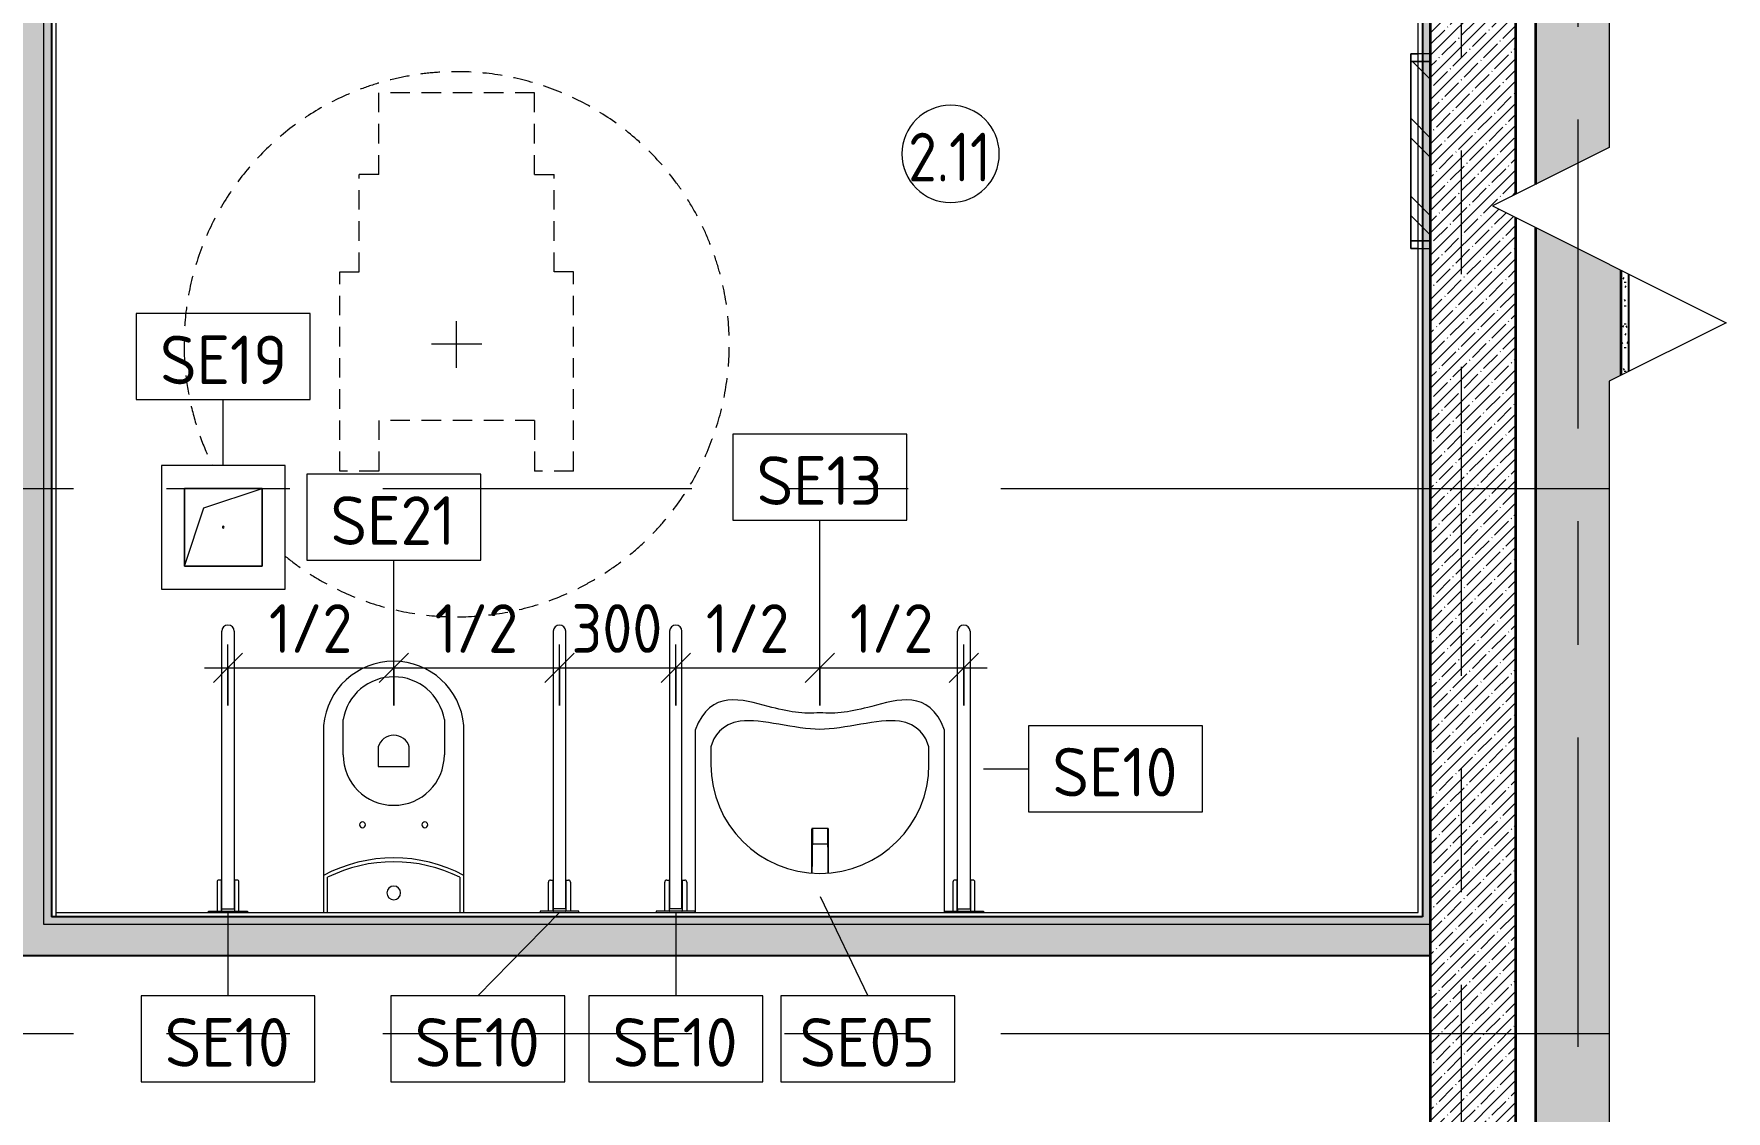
# Model space of a CAD drawing. Header units: millimetres. Extents: x 39815 to 261742, y -8553 to 29000.
# Drawn here: x 74114 to 78460, y 11801 to 14567 of the extents above; entities that cross this region are included whole.
import ezdxf

# ---------------------------------------------------------------- set-up
doc = ezdxf.new("R2010")
doc.units = ezdxf.units.MM
doc.linetypes.add('200_ШТРИХ__ш1_п0_6_', pattern=[80, 50, -30])
doc.linetypes.add('Осевая', pattern=[1587.5, 317.5, -238.125, 793.75, -238.125])
for name, color, linetype, lineweight, true_color in [('0-1', 7, 'Continuous', 9, 0x4994b4), ('A-DETL-GENF-1', 7, 'Continuous', 9, 0x4994b4), ('A-GENM-1', 7, 'Continuous', 9, 0x4994b4), ('A-WALL-1', 7, 'Continuous', 25, 0x3c3c3c), ('A-WALL-3', 7, 'Continuous', 35, 0x3c3c3c), ('A-WALL-FNSH-1', 7, 'Continuous', 15, 0x3c3c3c), ('I-FURN-3', 7, 'Continuous', 9, 0xffffff), ('P-SANR-FIXT-1', 7, 'Continuous', 15, 0x4994b4)]:
    doc.layers.add(name, color=color, linetype=linetype, lineweight=lineweight, true_color=true_color)
for name, color, linetype, lineweight in [('A-ANNO-DIMS', 7, 'Continuous', 9), ('A-ANNO-DIMS-50', 7, 'Continuous', 9), ('A-AREA-IDEN', 7, 'Continuous', 9), ('A-DETL-GENF', 7, 'Continuous', 9), ('A-GENM', 7, 'Continuous', 9), ('A-WALL-2', 7, 'Continuous', 9), ('I-FURN', 7, 'Continuous', 9), ('I-FURN-1', 7, '200_ШТРИХ__ш1_п0_6_', 15), ('I-FURN-2', 7, '200_ШТРИХ__ш1_п0_6_', 9), ('I-WALL', 7, 'Continuous', 9), ('P-SANR-FIXT-IDEN', 7, 'Continuous', 9), ('Оси', 7, 'Continuous', 9), ('Оси-2', 7, 'Осевая', 9)]:
    doc.layers.add(name, color=color, linetype=linetype, lineweight=lineweight)
doc.styles.add('GOST Common', font='GOST_Common.ttf', dxfattribs={"height": 125})
doc.styles.add('GOST Common_2', font='GOST_Common.ttf', dxfattribs={"width": 0.9, "height": 125})
doc.styles.add('ISOCPEUR', font='isocpeur.ttf', dxfattribs={"width": 0.9, "height": 125})
doc.dimstyles.new('ISO-2_5_0_9К_БОЛЬШОЙ', dxfattribs={"dimscale": 304.8, "dimtxt": 124.497647, "dimasz": 0.246063, "dimexe": 0.19685, "dimexo": 0.492126, "dimgap": 0, "dimtad": 1, "dimdec": 0, "dimrnd": 10, "dimzin": 0, "dimdsep": 46, "dimtxsty": 'ISOCPEUR', "dimblk1": 'OBLIQUE', "dimblk2": 'OBLIQUE', "dimsah": 1, "dimcen": 0.09, "dimdle": 0.19685, "dimazin": 0, "dimtfac": 1, "dimtdec": 4, "dimtix": 1, "dimtmove": 0, "dimatfit": 3, "dimfxl": 1, "dimtvp": 1, "dimtolj": 1, "dimtzin": 0, "dimarcsym": 2})
pattern_1 = [(45, (-6780.206, 0), (-28.51196, 28.51196), []), (45, (-6751.694, 0), (-28.51196, 28.51196), [50.403, -10.081, 1.676, -8.404])]
pattern_2 = [(135, (-6780.206, 0), (-37.717076, -37.717076), [53.34, -8.89, 1.778, -8.89]), (135, (-6780.206, 37.694), (-37.717076, -37.717076), []), (50, (-6780.206, 0), (63.763904, -5.57885), [6.667, -73.342]), (355, (-6780.206, 0), (-12.334876, 66.869514), [5.334, -58.674]), (100.451, (-6774.89, -0.465), (51.43036, 61.29098), [5.667, -62.332]), (46.184, (-6780.206, 17.78), (94.87722, -14.714836), [10.001, -110.014]), (96.636, (-6772.3, 16.55), (83.09115, 86.59931), [8.5, -93.497]), (351.184, (-6780.21, 17.78), (83.09204, 86.59928), [8.001, -88.011]), (21, (-6771.316, 13.335), (53.064487, -35.792726), [6.667, -73.342]), (326, (-6771.316, 13.335), (21.63066, 64.46546), [5.334, -58.674]), (71.451, (-6766.894, 10.35), (74.69646, 28.672367), [5.667, -62.332]), (37.5, (-6780.206, 0), (1.080413, 29.594271), [1.676, -56.286, 1.676, -57.887, -58.896]), (37.5, (-6780.206, 0), (1.080413, 29.594271), [-117.526, 1.676, -57.22]), (7.5, (-6780.206, 0), (23.386368, 35.063507), [1.676, -32.283, 1.676, -54.953, -22.447]), (7.5, (-6780.206, 0), (23.386368, 35.063507), [-90.589, 1.676, -20.771]), (327.5, (-6800.03, 0), (47.456567, -2.0054684), [1.676, -20.549, 1.676, -67.666, -92.011]), (327.5, (-6800.03, 0), (47.456567, -2.0054684), [-91.567, 1.676, -90.335]), (317.5, (-6808.92, 0), (51.844948, 8.89904), [1.676, -27.216, 1.676, -44.374, -65.341]), (317.5, (-6808.92, 0), (51.844948, 8.89904), [-74.943, 1.676, -63.665])]
pattern_3 = [(0, (-6780.206, 0), (60.96, 15.24), [5.029, -40.691, 5.029, -40.691, -243.84]), (0, (-6780.206, 0), (60.96, 15.24), [-91.44, 5.029, -86.411, 5.029, -40.691, -106.68]), (0, (-6780.206, 0), (60.96, 15.24), [-228.6, 5.029, -25.451, 5.029, -71.171]), (120, (-6757.346, 7.62), (-43.6782272, 45.1729086), [5.029, -40.691, 5.029, -40.691, -243.84]), (120, (-6757.346, 7.62), (-43.6782272, 45.1729086), [-91.44, 5.029, -86.411, 5.029, -40.691, -106.68]), (120, (-6757.346, 7.62), (-43.6782272, 45.1729086), [-228.6, 5.029, -25.451, 5.029, -71.171]), (240, (-6749.726, 38.1), (-17.2817728, -60.4129086), [5.029, -40.691, 5.029, -40.691, -243.84]), (240, (-6749.726, 38.1), (-17.2817728, -60.4129086), [-91.44, 5.029, -86.411, 5.029, -40.691, -106.68]), (240, (-6749.726, 38.1), (-17.2817728, -60.4129086), [-228.6, 5.029, -25.451, 5.029, -71.171])]

# ---------------------------------------------------------------- blocks, each defined once
blk = doc.blocks.new('FRT_2D_Символ _разворот МГН_1 - D1_4_Символ доступности разворота МГН _360__-V24-Фрагмент 2_9')
at = {"layer": 'I-FURN'}
for p, q in [((0, 60.4), (0, -59.6)), ((-65, 0), (65, 0))]:
    blk.add_line(p, q, dxfattribs=at)
at = {"layer": 'I-FURN-1'}
for p, q in [((-300, 325.4), (-300, -185.8)), ((-300, 325.4), (-200, 325.4)), ((-200, 195.4), (-200, 325.4)), ((200, 325.4), (300, 325.4)), ((200, 195.4), (200, 325.4)), ((300, 325.4), (300, -185.8)), ((-200, 195.4), (200, 195.4)), ((-300, -185.8), (-250, -185.8)), ((-250, -185.8), (-250, -435.8)), ((300, -185.8), (250, -185.8)), ((250, -185.8), (250, -435.8)), ((-200, -435.8), (-250, -435.8)), ((-200, -435.8), (-200, -645.8)), ((200, -435.8), (250, -435.8)), ((200, -435.8), (200, -645.8)), ((-200, -645.8), (200, -645.8))]:
    blk.add_line(p, q, dxfattribs=at)
at = {"layer": 'I-FURN-2'}
for start, end in [(50.8849, 360), (360, 26.4269)]:
    blk.add_arc((0, 0), 700, start, end, dxfattribs=at)
blk = doc.blocks.new('132_МГН_Поручень для унитаза_тип откидной - ПР 1Р-18619933-Фрагмент 2_9')
at = {"layer": 'A-GENM-1'}
for p, q in [((-50, -3), (-50, 0)), ((50, 0), (50, -3)), ((50, -3), (-50, -3)), ((-17, -3), (-28.2, -3)), ((-28.2, -3), (-28.2, -78)), ((-17, -83), (-17, -3)), ((-16.6, -8.9), (-16.6, -4.2)), ((-16, -9.5), (-16.6, -8.9)), ((-16, -722), (-16, -9.5)), ((16, -9.5), (-16, -9.5)), ((16, -9.5), (16.6, -8.9)), ((16, -9.5), (16, -722)), ((16.6, -8.9), (16.6, -4.2)), ((28.2, -3), (17, -3)), ((17, -3), (17, -83)), ((28.2, -78), (28.2, -3)), ((-23.2, -83), (-17, -83)), ((17, -83), (23.2, -83))]:
    blk.add_line(p, q, dxfattribs=at)
for centre, radius, start, end in [((-15.3, -4.2), 1.24, 90, 180), ((15.3, -4.2), 1.24, 0, 90), ((-23.2, -78), 5, 180, 270), ((23.2, -78), 5, 270, 360), ((0, -722), 16, 180, 270), ((0, -722), 16, 270, 360)]:
    blk.add_arc(centre, radius, start, end, dxfattribs=at)
blk = doc.blocks.new('132_МГН_Поручень для унитаза_тип откидной - ПР 1Р-18611699-Фрагмент 2_9')
at = {"layer": 'A-GENM-1'}
for p, q in [((-16, 722), (-16, 9.5)), ((16, 9.5), (16, 722)), ((-28.2, 3), (-28.2, 78)), ((-23.2, 83), (-17, 83)), ((-17, 83), (-17, 3)), ((17, 83), (23.2, 83)), ((17, 3), (17, 83)), ((28.2, 78), (28.2, 3)), ((-50, 3), (-50, 0)), ((50, 3), (-50, 3)), ((-17, 3), (-28.2, 3)), ((-16, 9.5), (-16.6, 8.9)), ((-16.6, 8.9), (-16.6, 4.2)), ((16, 9.5), (-16, 9.5)), ((16, 9.5), (16.6, 8.9)), ((16.6, 8.9), (16.6, 4.2)), ((28.2, 3), (17, 3)), ((50, 0), (50, 3))]:
    blk.add_line(p, q, dxfattribs=at)
for centre, radius, start, end in [((0, 722), 16, 90, 180), ((0, 722), 16, 0, 90), ((-23.2, 78), 5, 90, 180), ((23.2, 78), 5, 0, 90), ((-15.3, 4.2), 1.24, 180, 270), ((15.3, 4.2), 1.24, 270, 360)]:
    blk.add_arc(centre, radius, start, end, dxfattribs=at)
blk = doc.blocks.new('GM_Отверстие прямоугольное _в плите_ - Отверстие-21604341-Фрагмент 2_9')
at = {"layer": 'A-GENM'}
for p, q in [((-100, -100), (-100, 100)), ((-100, 100), (100, 100)), ((100, 100), (-100, 100)), ((-100, 100), (-100, -100)), ((-50, 50), (100, 100)), ((100, 100), (100, -100)), ((100, -100), (100, 100)), ((-100, -100), (-50, 50)), ((100, -100), (-100, -100)), ((-100, -100), (100, -100))]:
    blk.add_line(p, q, dxfattribs=at)
for start, end in [(360, 180), (180, 360)]:
    blk.add_arc((0, 0), 2.5, start, end, dxfattribs=at)
blk = doc.blocks.new('Зеркало обычное - 1_30-V30-Фрагмент 2_9')
at = {"layer": 'I-FURN-3'}
h = blk.add_hatch(dxfattribs=at)
h.set_pattern_fill('FP_14', color=256, style=0, pattern_type=2)
h.set_pattern_definition([(45, (50, 50), (-200, 0), [141.42, -141.42]), (45, (100, 50), (-200, 0), [70.71, -212.13]), (45, (50, 100), (-200, 0), [70.71, -212.13])])
h.paths.add_polyline_path([(230, 10), (230, 60), (-230, 60), (-230, 10)])
at = {"layer": 'I-FURN'}
for p, q in [((250, 60), (-250, 60)), ((-250, 60), (-250, 10)), ((230, 60), (-230, 60)), ((-230, 60), (-230, 10)), ((230, 60), (-230, 60)), ((-230, 10), (-230, 60)), ((230, 10), (230, 60)), ((230, 60), (230, 10)), ((250, 10), (250, 60)), ((-250, 10), (-250, 29)), ((-250, 10), (250, 10)), ((-230, 10), (-250, 10)), ((-230, 10), (-230, 29)), ((-230, 10), (-230, 29)), ((-230, 10), (230, 10)), ((230, 10), (-230, 10)), ((230, 10), (-230, 10)), ((-230, 10), (230, 10)), ((230, 10), (-230, 10)), ((230, 29), (230, 10)), ((230, 10), (230, 29)), ((250, 10), (230, 10)), ((250, 29), (250, 10))]:
    blk.add_line(p, q, dxfattribs=at)
blk = doc.blocks.new('WC Seat_2 with Cistern-Wall Based - SE21-33486978-Фрагмент 2_9')
at = {"layer": 'P-SANR-FIXT-1'}
for p, q in [((-55, 485.5), (-55, 100.5)), ((-5, 410.5), (-5, 500.5)), ((255, 500.5), (255, 410.5)), ((305, 100.5), (305, 485.5)), ((85, 430.5), (85, 380.5)), ((165, 380.5), (165, 430.5)), ((85, 380.5), (165, 380.5)), ((-55, 100.5), (-55, 5.5)), ((-45, 5.5), (-45, 95.6)), ((295, 95.6), (295, 5.5)), ((305, 5.5), (305, 100.5))]:
    blk.add_line(p, q, dxfattribs=at)
for centre, radius, start, end in [((125, 469.8), 180.7, 4.9791, 175.0209), ((125, 478.7), 131.8, 9.5273, 170.4727), ((125, 418.8), 41.7, 16.2602, 163.7398), ((125, 410.5), 130, 180, 360), ((45, 230.5), 7.5, 0, 180), ((45, 230.5), 7.5, 180, 360), ((205, 230.5), 7.5, 0, 180), ((205, 230.5), 7.5, 180, 360), ((125, -237), 382.5, 61.9275, 118.0725), ((125, -247), 382.5, 63.6122, 116.3878), ((125, 55.5), 17.5, 0, 180), ((125, 55.5), 17.5, 180, 360)]:
    blk.add_arc(centre, radius, start, end, dxfattribs=at)
blk = doc.blocks.new('смеситель для раковины - Default-30615600-Фрагмент 2_9')
at = {"layer": '0-1'}
for p, q in [((19.7, 151.6), (-19.8, 151.6)), ((-20.3, 110), (-20.4, 97.4)), ((19.8, 111.8), (-19.8, 111.8)), ((20.4, 97.4), (20.3, 110))]:
    blk.add_line(p, q, dxfattribs=at)
at = {"layer": '0-1', "flags": 128}
for points in [[(-20.7, 150.6), (-20.7, 150.2), (-20.7, 149.2), (-20.7, 148.3), (-20.7, 146.9), (-20.7, 145.4), (-20.8, 134.7), (-21.1, 63.6), (-21.1, 93.2)], [(19.7, 151.6), (20, 151.6), (20.2, 151.6), (20.5, 151.4), (20.6, 151.2), (20.7, 151.1), (20.8, 150.9), (20.8, 150.6)], [(-21.4, 37.8), (-21.4, 39.3), (-21.2, 64), (-21.1, 88)], [(-21.1, 37.8), (-21.1, 63.3), (-21.1, 93.2)], [(21.1, 37.8), (21, 77.4), (21, 111.4)]]:
    blk.add_lwpolyline(points, dxfattribs=at)
at = {"layer": 'P-SANR-FIXT-1'}
for p, q in [((21, 151.6), (-21, 151.6)), ((-21, 151.6), (-21, 37.8)), ((-19.7, 144), (-19.8, 111.8)), ((19.8, 111.8), (19.7, 144)), ((19.9, 143.1), (19.9, 140.7)), ((19.9, 136.7), (19.9, 133.6)), ((19.9, 131), (20, 126.2)), ((21, 37.8), (21, 151.6)), ((20, 115.6), (20, 113.5)), ((20, 111.3), (20, 108.6))]:
    blk.add_line(p, q, dxfattribs=at)
at = {"layer": 'P-SANR-FIXT-1', "flags": 128}
for points in [[(-21.1, 37.8), (-21.1, 42.2), (-21, 67.6), (-20.8, 118.3), (-20.7, 143.7), (-20.7, 149.4), (-20.8, 150.2), (-20.9, 145.3), (-20.9, 138.9), (-21.1, 88.1)], [(-19.9, 125.8), (-19.9, 133.8), (-19.9, 138.3)], [(21.1, 88.1), (20.9, 138.9), (20.9, 145.3), (20.8, 150.2), (20.7, 149.4), (20.7, 143.7), (20.8, 118.3), (21, 67.6), (21.1, 42.2), (21.1, 37.8)], [(-20, 109.4), (-20, 111), (-20, 119.8)], [(20, 123.6), (20, 119.9), (20, 117.9)]]:
    blk.add_lwpolyline(points, dxfattribs=at)
at = {"layer": 'P-SANR-FIXT-1'}
for centre, major_axis, ratio, start_param, end_param in [((-19.8, 109.7), (-0.5, 0.002), 0.095846, 0.794229, 1.571164), ((19.8, 109.7), (0.5, 0.002), 0.095848, 4.711795, 5.488843)]:
    blk.add_ellipse(centre, major_axis=major_axis, ratio=ratio, start_param=start_param, end_param=end_param, dxfattribs=at)
for points, knots in [([(-19.9, 147.4), (-19.9, 148), (-19.8, 149.3), (-19.8, 150.7), (-19.8, 151.5), (-19.8, 151.6), (-19.8, 151.6)], [0.1, 0.1, 0.1, 0.1, 0.2, 0.3, 0.4, 0.4725859, 0.4725859, 0.4725859, 0.4725859]), ([(-19.8, 151.6), (-19.7, 151.6), (-19.7, 151.6), (-19.7, 151.2), (-19.7, 150), (-19.7, 148.3), (-19.7, 146.2), (-19.7, 144.8), (-19.7, 144)], [0.4728347, 0.4728347, 0.4728347, 0.4728347, 0.5, 0.6, 0.7, 0.8, 0.9, 1, 1, 1, 1]), ([(19.7, 144), (19.7, 144.8), (19.7, 146.2), (19.7, 148.3), (19.7, 150), (19.7, 151.2), (19.7, 151.6), (19.7, 151.6), (19.7, 151.6)], [0, 0, 0, 0, 0.1, 0.2, 0.3, 0.4, 0.5, 0.5274121, 0.5274121, 0.5274121, 0.5274121]), ([(19.7, 151.6), (19.8, 151.6), (19.8, 151.5), (19.8, 150.7), (19.8, 149.3), (19.9, 148), (19.9, 147.4)], [0.5275209, 0.5275209, 0.5275209, 0.5275209, 0.6, 0.7, 0.8, 0.9, 0.9, 0.9, 0.9]), ([(-21.1, 88.1), (-21.1, 85.7), (-21.1, 82.2), (-21.1, 77.5), (-21.2, 73.9), (-21.2, 70.4), (-21.2, 66.8), (-21.2, 63.9), (-21.2, 61.5), (-21.2, 59.8), (-21.2, 58), (-21.2, 55.7), (-21.3, 52.8), (-21.3, 49.3), (-21.3, 46), (-21.3, 42.6), (-21.4, 39.9), (-21.4, 38.2), (-21.4, 37.6)], [0, 0, 0, 0, 0.0833333, 0.125, 0.1666667, 0.2083333, 0.25, 0.2916667, 0.3125, 0.3333333, 0.3541667, 0.375, 0.4166667, 0.4583333, 0.5, 0.5416667, 0.5833333, 0.6063435, 0.6063435, 0.6063435, 0.6063435]), ([(-20.4, 97.4), (-20.4, 91.1), (-20.5, 81.8), (-20.6, 69.7), (-20.6, 60), (-20.7, 52.6), (-20.8, 47.4), (-20.8, 45.2), (-20.8, 43.5), (-20.9, 41.8), (-20.9, 40), (-20.9, 38.5), (-20.9, 37.8)], [0, 0, 0, 0, 0.2222222, 0.3333333, 0.4444444, 0.5833333, 0.6180556, 0.6527778, 0.6701389, 0.6875, 0.7222222, 0.748762, 0.748762, 0.748762, 0.748762]), ([(-19.8, 111.8), (-19.8, 111.8), (-19.8, 111.7), (-19.8, 110.9), (-19.8, 110.1), (-19.8, 109.7)], [0.4695548, 0.4695548, 0.4695548, 0.4695548, 0.6, 0.8, 1, 1, 1, 1]), ([(19.8, 109.7), (19.8, 110.1), (19.8, 110.9), (19.8, 111.7), (19.8, 111.8), (19.8, 111.8)], [0, 0, 0, 0, 0.2, 0.4, 0.5304748, 0.5304748, 0.5304748, 0.5304748]), ([(20.9, 37.8), (20.9, 38.4), (20.9, 39.8), (20.9, 41.4), (20.8, 42.8), (20.8, 44.1), (20.8, 45.8), (20.8, 48.6), (20.7, 53.5), (20.6, 60.7), (20.6, 68.9), (20.5, 76.5), (20.5, 85.7), (20.4, 92.7), (20.4, 97.4)], [0.25, 0.25, 0.25, 0.25, 0.2777778, 0.3055556, 0.3194444, 0.3333333, 0.3611111, 0.3888889, 0.4444444, 0.5555556, 0.6666667, 0.75, 0.8333333, 1, 1, 1, 1]), ([(20.4, 88.2), (20.4, 88.1), (20.5, 88), (20.6, 87.8), (20.7, 87.5), (20.7, 87.4), (20.7, 87.3)], [0.19375, 0.19375, 0.19375, 0.19375, 0.25, 0.3, 0.35, 0.4, 0.4, 0.4, 0.4]), ([(21.4, 37.7), (21.4, 38), (21.4, 38.7), (21.4, 39.8), (21.4, 41), (21.3, 42.6), (21.3, 44.7), (21.3, 47.5), (21.3, 50.9), (21.2, 55.1), (21.2, 60), (21.2, 65.1), (21.2, 69.9), (21.2, 74.5), (21.1, 80.6), (21.1, 85.1), (21.1, 88.1)], [0.5357143, 0.5357143, 0.5357143, 0.5357143, 0.5535714, 0.5714286, 0.5892857, 0.6071429, 0.6428571, 0.6785714, 0.7142857, 0.75, 0.7857143, 0.8214286, 0.8571429, 0.8928571, 0.9285714, 1, 1, 1, 1])]:
    blk.add_open_spline(points, degree=3, knots=knots, dxfattribs=at)
for points in [[(-20.5, 88.2), (-20.6, 88.2), (-20.7, 88.2), (-20.8, 88.2)], [(-19.8, 111.8), (-19.8, 111.8), (-19.8, 111.8), (-19.8, 111.8)], [(-19.8, 110), (-19.8, 110.3), (-19.8, 110.6), (-19.8, 110.9)], [(19.8, 111.8), (19.8, 111.8), (19.8, 111.8), (19.8, 111.8)], [(19.8, 110.9), (19.8, 110.6), (19.8, 110.3), (19.8, 110)]]:
    blk.add_open_spline(points, degree=3, dxfattribs=at)
blk = doc.blocks.new('SND_Умывальник МГН_Jika - гибкая подводка_ 640х550х165 PN6_3_ ХВ_ГВ накидная гайка BP DN15_ К-гл_кон_ П DN 50-30756074-Фрагмент 2_9')
at = {"layer": 'P-SANR-FIXT-1'}
for p, q in [((-320, 468), (-320, 0)), ((320, 0), (320, 468)), ((-280, 425), (-280, 380)), ((280, 380), (280, 425))]:
    blk.add_line(p, q, dxfattribs=at)
blk.add_arc((0, 380), 280, 180, 360, dxfattribs=at)
for points, knots in [([(0, 512.9), (-41.2, 508.8), (-131.1, 523.5), (-281.1, 574.8), (-320, 468)], [-0.715552, -0.715552, -0.715552, -0.715552, -0.3972744, 0, 0, 0, 0]), ([(320, 468), (281.1, 574.8), (131.1, 523.5), (41.2, 508.8), (0, 512.9)], [-0.715552, -0.715552, -0.715552, -0.715552, -0.3182776, 0, 0, 0, 0]), ([(0, 470), (-61.7, 470), (-229.3, 523.4), (-272.8, 450.8), (-280, 425)], [0, 0, 0, 0, 0.3523534, 0.6664917, 0.6664917, 0.6664917, 0.6664917]), ([(280, 425), (272.8, 450.8), (229.3, 523.4), (61.7, 470), (0, 470)], [0, 0, 0, 0, 0.3141383, 0.6664917, 0.6664917, 0.6664917, 0.6664917])]:
    blk.add_open_spline(points, degree=3, knots=knots, dxfattribs=at)
blk = doc.blocks.new('Plumbing_Drainage_hansgrohe_56248XXX-RainDrain-Point-Complete-set-po - 800 Stainless Steel Optic-30807005-Фрагмент 2_9')
at = {"layer": 'A-DETL-GENF-1'}
for p, q in [((158.5, 158.5), (-158.5, 158.5)), ((-158.5, 158.5), (-158.5, -158.5)), ((158.5, -158.5), (158.5, 158.5)), ((-158.5, -158.5), (158.5, -158.5))]:
    blk.add_line(p, q, dxfattribs=at)
blk = doc.blocks.new('DET_L_Линия разрыва - М100-30991373-Фрагмент 2_9')
at = {"layer": 'A-DETL-GENF'}
for p, q in [((2845, -300), (3145, 300)), ((3145, 300), (3295, 0)), ((343.4, 0), (2695, 0)), ((2695, 0), (2845, -300)), ((3295, 0), (5640, 0))]:
    blk.add_line(p, q, dxfattribs=at)
blk = doc.blocks.new('Марка_Помещения - Номер-25198446-Фрагмент 2_9')
at = {"layer": 'A-AREA-IDEN'}
for start, end in [(360, 180), (180, 360)]:
    blk.add_arc((0, 0), 2.5, start, end, dxfattribs=at)
blk = doc.blocks.new('DIMBLOCK20-Фрагмент 2_9')
at = {"layer": 'A-ANNO-DIMS-50'}
for p, q in [((75762.4, 12842.3), (75762.4, 12999.3)), ((76132.4, 12842.3), (76132.4, 12999.3)), ((75702.4, 12939.3), (76132.4, 12939.3)), ((75762.4, 12939.3), (75762.4, 12842.3)), ((76132.4, 12939.3), (76132.4, 12842.3))]:
    blk.add_line(p, q, dxfattribs=at)
at = {"layer": 'A-ANNO-DIMS-50', "lineweight": 20}
for p, q in [((75762.4, 12939.3), (75799.9, 12976.8)), ((76132.4, 12939.3), (76169.9, 12976.8)), ((75762.4, 12939.3), (75724.9, 12901.8)), ((76132.4, 12939.3), (76094.9, 12901.8))]:
    blk.add_line(p, q, dxfattribs=at)
at = {"layer": 'A-ANNO-DIMS-50', "color": 0, "insert": (75839.7, 13102.6), "char_height": 125, "width": 258.572, "attachment_point": 1, "line_spacing_factor": 1.149209, "style": 'ISOCPEUR'}
blk.add_mtext('1/2', dxfattribs=at)
blk = doc.blocks.new('_Oblique')
at = {"color": 0, "linetype": 'ByBlock', "lineweight": -2}
blk.add_line((-0.5, -0.5), (0.5, 0.5), dxfattribs=at)
blk = doc.blocks.new('DIMBLOCK21-Фрагмент 2_9')
at = {"layer": 'A-ANNO-DIMS-50'}
for p, q in [((76132.4, 12842.3), (76132.4, 12999.3)), ((76502.3, 12842.3), (76502.3, 12999.3)), ((76132.4, 12939.3), (76562.3, 12939.3)), ((76132.4, 12939.3), (76132.4, 12842.3)), ((76502.3, 12939.3), (76502.3, 12842.3))]:
    blk.add_line(p, q, dxfattribs=at)
at = {"layer": 'A-ANNO-DIMS-50', "lineweight": 20}
for p, q in [((76132.4, 12939.3), (76169.9, 12976.8)), ((76502.3, 12939.3), (76539.8, 12976.8)), ((76132.4, 12939.3), (76094.9, 12901.8)), ((76502.3, 12939.3), (76464.8, 12901.8))]:
    blk.add_line(p, q, dxfattribs=at)
at = {"layer": 'A-ANNO-DIMS-50', "color": 0, "insert": (76209.6, 13102.6), "char_height": 125, "width": 258.572, "attachment_point": 1, "line_spacing_factor": 1.149209, "style": 'ISOCPEUR'}
blk.add_mtext('1/2', dxfattribs=at)
blk = doc.blocks.new('DIMBLOCK22-Фрагмент 2_9')
at = {"layer": 'A-ANNO-DIMS-50'}
for p, q in [((74612.6, 12842.3), (74612.6, 12999.3)), ((75038.2, 12842.3), (75038.2, 12999.3)), ((74552.6, 12939.3), (75038.2, 12939.3)), ((74612.6, 12939.3), (74612.6, 12842.3)), ((75038.2, 12939.3), (75038.2, 12842.3))]:
    blk.add_line(p, q, dxfattribs=at)
at = {"layer": 'A-ANNO-DIMS-50', "lineweight": 20}
for p, q in [((74612.6, 12939.3), (74650.1, 12976.8)), ((75038.2, 12939.3), (75075.7, 12976.8)), ((74612.6, 12939.3), (74575.1, 12901.8)), ((75038.2, 12939.3), (75000.7, 12901.8))]:
    blk.add_line(p, q, dxfattribs=at)
at = {"layer": 'A-ANNO-DIMS-50', "color": 0, "insert": (74717.7, 13102.6), "char_height": 125, "width": 258.572, "attachment_point": 1, "line_spacing_factor": 1.149209, "style": 'ISOCPEUR'}
blk.add_mtext('1/2', dxfattribs=at)
blk = doc.blocks.new('DIMBLOCK23-Фрагмент 2_9')
at = {"layer": 'A-ANNO-DIMS-50'}
for p, q in [((75038.2, 12842.3), (75038.2, 12999.3)), ((75463.8, 12842.3), (75463.8, 12999.3)), ((75038.2, 12939.3), (75523.8, 12939.3)), ((75038.2, 12939.3), (75038.2, 12842.3)), ((75463.8, 12939.3), (75463.8, 12842.3))]:
    blk.add_line(p, q, dxfattribs=at)
at = {"layer": 'A-ANNO-DIMS-50', "lineweight": 20}
for p, q in [((75038.2, 12939.3), (75075.7, 12976.8)), ((75463.8, 12939.3), (75501.3, 12976.8)), ((75038.2, 12939.3), (75000.7, 12901.8)), ((75463.8, 12939.3), (75426.3, 12901.8))]:
    blk.add_line(p, q, dxfattribs=at)
at = {"layer": 'A-ANNO-DIMS-50', "color": 0, "insert": (75143.3, 13102.6), "char_height": 125, "width": 258.572, "attachment_point": 1, "line_spacing_factor": 1.149209, "style": 'ISOCPEUR'}
blk.add_mtext('1/2', dxfattribs=at)
blk = doc.blocks.new('DIMBLOCK24-Фрагмент 2_9')
at = {"layer": 'A-ANNO-DIMS-50'}
for p, q in [((75463.8, 12842.3), (75463.8, 12999.3)), ((75762.4, 12842.3), (75762.4, 12999.3)), ((75403.8, 12939.3), (75822.4, 12939.3)), ((75463.8, 12939.3), (75463.8, 12842.3)), ((75762.4, 12939.3), (75762.4, 12842.3))]:
    blk.add_line(p, q, dxfattribs=at)
at = {"layer": 'A-ANNO-DIMS-50', "lineweight": 20}
for p, q in [((75463.8, 12939.3), (75501.3, 12976.8)), ((75762.4, 12939.3), (75799.9, 12976.8)), ((75463.8, 12939.3), (75426.3, 12901.8)), ((75762.4, 12939.3), (75724.9, 12901.8))]:
    blk.add_line(p, q, dxfattribs=at)
at = {"layer": 'A-ANNO-DIMS-50', "color": 0, "insert": (75494.6, 13102.6), "char_height": 125, "width": 284.429, "attachment_point": 1, "line_spacing_factor": 1.149209, "style": 'ISOCPEUR'}
blk.add_mtext('300', dxfattribs=at)
blk = doc.blocks.new('М_сантехническая_рамка1 - В рамке-30590747-Фрагмент 2_9')
at = {"layer": 'P-SANR-FIXT-IDEN'}
for p, q in [((4.293, 2.24), (-4.639, 2.24)), ((-4.639, 2.24), (-4.639, -2.178)), ((4.293, -2.178), (4.293, 2.24)), ((-4.639, -2.178), (4.293, -2.178))]:
    blk.add_line(p, q, dxfattribs=at)

msp = doc.modelspace()

# ---------------------------------------------------------------- hatches: boundary and pattern name
at = {"layer": 'I-WALL'}
h = msp.add_hatch(dxfattribs=at)
h.set_pattern_fill('FP_3', color=256, style=0, pattern_type=2)
h.set_pattern_definition(pattern_1)
h.paths.add_polyline_path([(78159.5, 11330.4), (78159.5, 13675.4), (78189.8, 13690.5), (78189.8, 13960.2), (77969.8, 14070.2), (77969.8, 11330.4), (78038, 11330.4)])
h.paths.add_polyline_path([(77969.8, 14180.5), (78159.5, 14275.4), (78159.5, 16080), (77969.8, 16080), (77969.8, 14275.4)])
h = msp.add_hatch(dxfattribs=at)
h.set_pattern_fill('FP_6', color=256, style=0, pattern_type=2)
h.set_pattern_definition(pattern_2)
h.paths.add_polyline_path([(74059.6, 12280), (74139.6, 12280), (74139.6, 15570), (74059.6, 15570), (74059.6, 12300)])
h = msp.add_hatch(dxfattribs=at)
h.set_pattern_fill('FP_9', color=256, style=0, pattern_type=2)
h.set_pattern_definition(pattern_3)
h.paths.add_polyline_path([(74139.6, 12300), (74159.6, 12300), (74159.6, 15550), (74139.6, 15550), (74139.6, 12467)])
h = msp.add_hatch(dxfattribs=at)
h.set_pattern_fill('FP_9', color=256, style=0, pattern_type=2)
h.set_pattern_definition(pattern_3)
h.paths.add_polyline_path([(77679.8, 12300), (77699.8, 12300), (77699.8, 15150), (77679.8, 15150), (77679.8, 12301)])
h = msp.add_hatch(dxfattribs=at)
h.set_pattern_fill('FP_3', color=256, style=0, pattern_type=2)
h.set_pattern_definition(pattern_1)
h.paths.add_polyline_path([(77699.8, 11550), (77919.8, 11550), (77919.8, 14095.2), (77859.5, 14125.4), (77919.8, 14155.5), (77919.8, 15150), (77699.8, 15150), (77699.8, 12200)])
h = msp.add_hatch(dxfattribs=at)
h.set_pattern_fill('FP_9', color=256, style=0, pattern_type=2)
h.set_pattern_definition(pattern_3)
h.paths.add_polyline_path([(78189.8, 13690.5), (78209.8, 13700.5), (78209.8, 13950.2), (78189.8, 13960.2), (78189.8, 13825.4)])
h = msp.add_hatch(dxfattribs=at)
h.set_pattern_fill('FP_9', color=256, style=0, pattern_type=2)
h.set_pattern_definition(pattern_3)
h.paths.add_polyline_path([(77699.8, 12280), (77699.8, 12300), (74139.6, 12300), (74139.6, 12280), (77236, 12280)])
h = msp.add_hatch(dxfattribs=at)
h.set_pattern_fill('FP_6', color=256, style=0, pattern_type=2)
h.set_pattern_definition(pattern_2)
h.paths.add_polyline_path([(77699.8, 12200), (77699.8, 12280), (70499.6, 12280), (70499.6, 12200), (77236, 12200)])

# ---------------------------------------------------------------- linework, layer by layer
at = {"layer": 'A-WALL-1'}
for p, q in [((74159.6, 15550), (74159.6, 12300)), ((77679.8, 15130), (77679.8, 12300)), ((78209.8, 13700.5), (78209.8, 13950.2)), ((77679.8, 12300), (74159.6, 12300)), ((70499.6, 12200), (77699.8, 12200))]:
    msp.add_line(p, q, dxfattribs=at)
at = {"layer": 'A-WALL-2'}
for p, q in [((74139.6, 12280), (74139.6, 15570)), ((77699.8, 12280), (74139.6, 12280))]:
    msp.add_line(p, q, dxfattribs=at)
at = {"layer": 'A-WALL-3'}
for p, q in [((77919.8, 14155.5), (77919.8, 16757.2)), ((77699.8, 16336.7), (77699.8, 11550)), ((77969.8, 16100), (77969.8, 14180.5)), ((77919.8, 11550), (77919.8, 14095.2)), ((77969.8, 14070.2), (77969.8, 11330.4)), ((78189.8, 13690.5), (78189.8, 13960.2))]:
    msp.add_line(p, q, dxfattribs=at)
at = {"layer": 'A-WALL-FNSH-1'}
for p, q in [((74160.6, 12301), (74160.6, 15549)), ((77678.8, 15129), (77678.8, 12301)), ((78210.8, 13701), (78210.8, 13949.7)), ((74160.6, 12301), (77679.8, 12301))]:
    msp.add_line(p, q, dxfattribs=at)
at = {"layer": 'I-WALL'}
for p, q in [((74170.6, 15539), (74170.6, 12300)), ((77668.8, 12311), (77668.8, 15130)), ((74170.6, 12311), (77668.8, 12311))]:
    msp.add_line(p, q, dxfattribs=at)
at = {"layer": 'P-SANR-FIXT-IDEN'}
for p, q in [((74600.5, 13458.5), (74600.5, 13628.1)), ((76132.4, 12856.8), (76132.4, 13318.2)), ((75038.2, 12956.1), (75038.2, 13215.6)), ((76552.2, 12680), (76668.5, 12680)), ((76132.9, 12351.7), (76255.8, 12096.4)), ((74612.6, 12311), (74612.6, 12096.4)), ((75463.8, 12311), (75254.5, 12096.4)), ((75762.4, 12311), (75762.4, 12096.4))]:
    msp.add_line(p, q, dxfattribs=at)
at = {"layer": 'Оси'}
for p, q in [((76909.5, 13400), (78159.5, 13400)), ((76909.5, 12000), (78159.5, 12000))]:
    msp.add_line(p, q, dxfattribs=at)
at = {"layer": 'Оси-2'}
for p, q in [((78079.8, 11410.4), (78079.8, 15526.7)), ((77779.8, 10775.4), (77779.8, 15062.3)), ((68104.3, 13400), (76909.5, 13400)), ((68104.3, 12000), (76909.5, 12000))]:
    msp.add_line(p, q, dxfattribs=at)

# ---------------------------------------------------------------- block references
at = {"layer": 'A-AREA-IDEN', "xscale": 49.99999999999998, "yscale": 49.99999999999998, "zscale": 49.99999999999998}
msp.add_blockref('Марка_Помещения - Номер-25198446-Фрагмент 2_9', (76468.2, 14259), dxfattribs=at)
at = {"layer": 'A-DETL-GENF', "rotation": 269.9999999999999}
msp.add_blockref('DET_L_Линия разрыва - М100-30991373-Фрагмент 2_9', (78159.5, 16970.4), dxfattribs=at)
at = {"layer": 'A-GENM'}
msp.add_blockref('GM_Отверстие прямоугольное _в плите_ - Отверстие-21604341-Фрагмент 2_9', (74600.6, 13300), dxfattribs=at)
at = {"layer": 'I-FURN'}
for name, p, rotation in [('Зеркало обычное - 1_30-V30-Фрагмент 2_9', (77639.8, 14266), 270.0000000000057), ('FRT_2D_Символ _разворот МГН_1 - D1_4_Символ доступности разворота МГН _360__-V24-Фрагмент 2_9', (75199.8, 13770), 180)]:
    msp.add_blockref(name, p, dxfattribs=dict(at, rotation=rotation))
at = {"layer": 'P-SANR-FIXT-1'}
for name, p in [('Plumbing_Drainage_hansgrohe_56248XXX-RainDrain-Point-Complete-set-po - 800 Stainless Steel Optic-30807005-Фрагмент 2_9', (74600.6, 13300)), ('132_МГН_Поручень для унитаза_тип откидной - ПР 1Р-18611699-Фрагмент 2_9', (75463.8, 12311)), ('132_МГН_Поручень для унитаза_тип откидной - ПР 1Р-18611699-Фрагмент 2_9', (75762.4, 12311)), ('WC Seat_2 with Cistern-Wall Based - SE21-33486978-Фрагмент 2_9', (74913.2, 12305.5)), ('SND_Умывальник МГН_Jika - гибкая подводка_ 640х550х165 PN6_3_ ХВ_ГВ накидная гайка BP DN15_ К-гл_кон_ П DN 50-30756074-Фрагмент 2_9', (76132.4, 12311)), ('смеситель для раковины - Default-30615600-Фрагмент 2_9', (76132.9, 12374.7))]:
    msp.add_blockref(name, p, dxfattribs=at)
at = {"layer": 'P-SANR-FIXT-1', "rotation": 180}
for p in [(74612.6, 12311), (76502.2, 12311)]:
    msp.add_blockref('132_МГН_Поручень для унитаза_тип откидной - ПР 1Р-18619933-Фрагмент 2_9', p, dxfattribs=at)
at = {"layer": 'P-SANR-FIXT-IDEN', "xscale": 49.99999999999998, "yscale": 49.99999999999998, "zscale": 49.99999999999998}
for p in [(74609.1, 13737), (76141, 13427.1), (75046.9, 13324.4), (76900.5, 12678.4), (74621.3, 11984.4), (75263.1, 11984.4), (75771, 11984.4), (76264.4, 11984.4)]:
    msp.add_blockref('М_сантехническая_рамка1 - В рамке-30590747-Фрагмент 2_9', p, dxfattribs=at)

# ---------------------------------------------------------------- texts
at = {"layer": 'A-AREA-IDEN', "insert": (76359.2, 14313.3), "char_height": 125, "width": 274.177, "attachment_point": 1, "style": 'GOST Common_2'}
msp.add_mtext('2.11', dxfattribs=at)
at = {"layer": 'P-SANR-FIXT-IDEN', "char_height": 125, "attachment_point": 1, "style": 'GOST Common'}
for s, insert, width in [('SE19', (74438.1, 13792.4), 412.869), ('SE13', (75970, 13482.5), 412.869), ('SE21', (74875.8, 13379.8), 412.869), ('SE10', (76729.5, 12733.8), 412.869), ('SE10', (74450.2, 12039.8), 412.869), ('SE10', (75092.1, 12039.8), 412.869), ('SE10', (75600, 12039.8), 412.869), ('SE05', (76080.1, 12039.8), 444.937)]:
    msp.add_mtext(s, dxfattribs=dict(at, insert=insert, width=width))

# ---------------------------------------------------------------- dimensions: what is measured, and where the dimension line sits
at = {"layer": 'A-ANNO-DIMS'}
for base, p1, p2, override, picture, middle in [((75038.2, 12939.3), (74612.6, 12992.3), (75038.2, 12992.3), {"dimpost": '<>', "dimfxl": 425.594399}, 'DIMBLOCK22-Фрагмент 2_9', (74825.4, 13001.8)), ((75463.8, 12939.3), (75038.2, 12992.3), (75463.8, 12992.3), {"dimpost": '<>', "dimfxl": 425.594399}, 'DIMBLOCK23-Фрагмент 2_9', (75251, 13001.8)), ((76132.4, 12939.3), (75762.4, 12992.3), (76132.4, 12992.3), {"dimpost": '<>', "dimfxl": 369.922816}, 'DIMBLOCK20-Фрагмент 2_9', (75947.4, 13001.8)), ((76502.3, 12939.3), (76132.4, 12992.3), (76502.3, 12992.3), {"dimpost": '<>', "dimfxl": 369.922816}, 'DIMBLOCK21-Фрагмент 2_9', (76317.3, 13001.8))]:
    dim = msp.add_linear_dim(base=base, p1=p1, p2=p2, text='1/2', dimstyle='ISO-2_5_0_9К_БОЛЬШОЙ', override=override, dxfattribs=at)
    dim.commit()
    dim.dimension.update_dxf_attribs({"geometry": picture, "text_midpoint": middle})
dim = msp.add_linear_dim(base=(75762.4, 12939.3), p1=(75463.8, 12992.3), p2=(75762.4, 12992.3), dimstyle='ISO-2_5_0_9К_БОЛЬШОЙ', override={"dimpost": '<>', "dimfxl": 298.632955}, dxfattribs=at)
dim.commit()
dim.dimension.update_dxf_attribs({"geometry": 'DIMBLOCK24-Фрагмент 2_9', "text_midpoint": (75613.1, 13001.8)})

doc.saveas('drawing.dxf')
